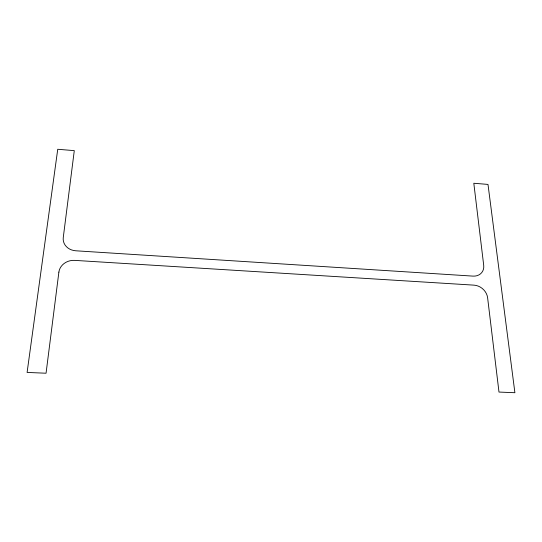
<?xml version="1.0" encoding="UTF-8"?>
<svg xmlns="http://www.w3.org/2000/svg" width="542" height="542" viewBox="0 0 542 542"><rect width="100%" height="100%" fill="white"/><g stroke="black" fill="none" stroke-linecap="round" stroke-linejoin="round"><path stroke-width="0.81" d="M58.882 272.118L46.056 373.221L27.1 372.435L57.743 149.274L74.288 150.629L63.258 237.592A14.058 12.202 -5.6 0 0 75.805 250.79L472.99 276.115A12.873 10.698 36.9 0 0 483.708 265.329L473.81 183.257L487.996 184.415L514.9 392.726L498.986 392.062L487.61 297.734A13.171 11.057 39.7 0 0 474.013 285.146L74.667 260.377A14.377 12.676 -8.8 0 0 58.882 272.118"/></g></svg>
